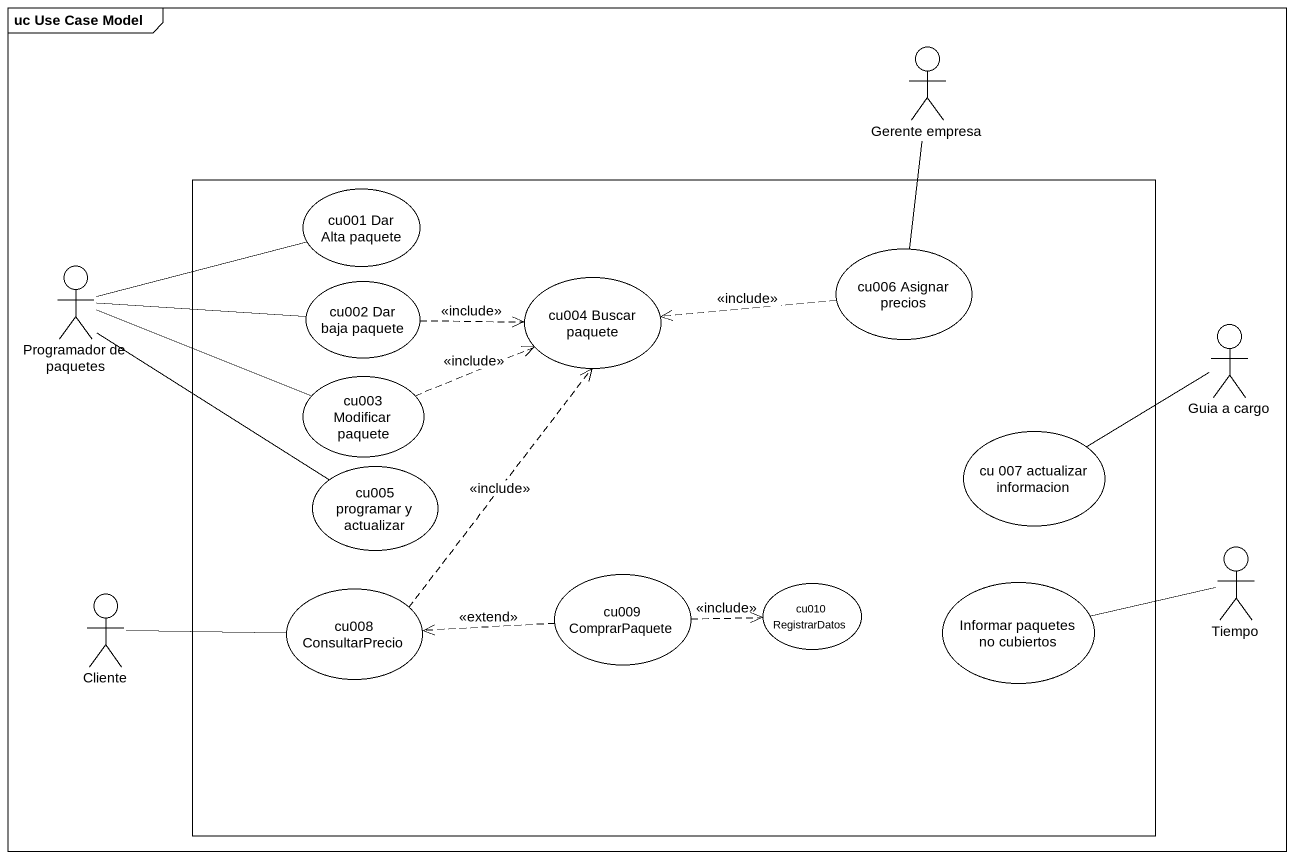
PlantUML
@startuml
mainframe uc Use Case Model
actor "Gerente empresa" as Gerente_empresa
rectangle " " as rectangle1 {
  usecase "cu001 Dar Alta paquete" as cu001_Dar_Alta_paquete
  usecase "cu006 Asignar precios" as cu006_Asignar_precios
  usecase "cu002 Dar baja paquete" as cu002_Dar_baja_paquete
  usecase "cu004 Buscar paquete" as cu004_Buscar_paquete
  usecase "cu003 Modificar paquete" as cu003_Modificar_paquete
  usecase "cu 007 actualizar informacion" as cu_007_actualizar
  usecase "cu005 programar y actualizar" as cu005_programar_y_actualizar
  usecase "cu008 ConsultarPrecio" as cu008_ConsultarPrecio
  usecase "cu009 ComprarPaquete" as cu009_ComprarPaquete
  usecase "cu010 RegistrarDatos" as cu010_RegistrarDatos
  usecase "Informar paquetes no cubiertos" as Informar_paquetes_no
}
actor "Programador de paquetes" as Programador_de_paquetes
actor "Guia a cargo" as Guia_a_cargo
actor Tiempo
actor Cliente
Gerente_empresa -- cu006_Asignar_precios
cu006_Asignar_precios .left.> cu004_Buscar_paquete : <<include>>
Programador_de_paquetes -right- cu001_Dar_Alta_paquete
Programador_de_paquetes -right- cu002_Dar_baja_paquete
Programador_de_paquetes -right- cu003_Modificar_paquete
Programador_de_paquetes -- cu005_programar_y_actualizar
cu002_Dar_baja_paquete .right.> cu004_Buscar_paquete : <<include>>
cu003_Modificar_paquete .right.> cu004_Buscar_paquete : <<include>>
Guia_a_cargo -left- cu_007_actualizar
Tiempo -left- Informar_paquetes_no
Cliente -right- cu008_ConsultarPrecio
cu008_ConsultarPrecio .up.> cu004_Buscar_paquete : <<include>>
cu009_ComprarPaquete .left.> cu008_ConsultarPrecio : <<extend>>
cu009_ComprarPaquete .right.> cu010_RegistrarDatos : <<include>>
@enduml
